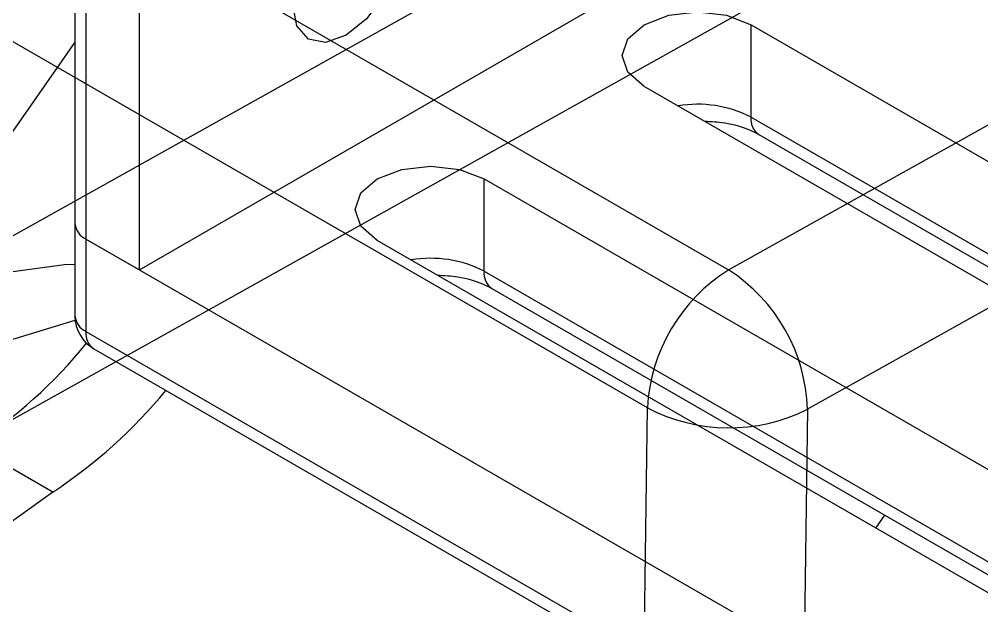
# Model space of a CAD drawing. Header units: millimetres. Extents: x 15 to 1192, y 5 to 836.
# Drawn here: x 565.91 to 591.41, y 547.38 to 562.92 of the extents above; entities that cross this region are included whole.
import ezdxf

# ---------------------------------------------------------------- set-up
doc = ezdxf.new("R2010")
doc.units = ezdxf.units.MM

msp = doc.modelspace()

# ---------------------------------------------------------------- linework, layer by layer
at = {"color": 7, "linetype": 'Continuous', "lineweight": 25}
for p, q in [((567.387, 588.264), (567.387, 557.503)), ((567.679, 588.095), (567.679, 557.095)), ((569.094, 556.279), (569.094, 587.279)), ((546.521, 578.319), (584.704, 556.276)), ((582.55, 552.621), (544.366, 574.664)), ((593.929, 572.942), (543.934, 544.985)), ((569.094, 556.279), (595.943, 571.779)), ((546.022, 541.292), (598.206, 570.473)), ((584.704, 556.276), (604.054, 567.097)), ((608.331, 564.628), (586.792, 552.583)), ((585.297, 562.775), (611.52, 547.637)), ((585.297, 560.326), (585.297, 562.775)), ((567.387, 562.317), (564.28, 557.871)), ((611.52, 544.371), (582.468, 561.142)), ((585.297, 560.326), (611.52, 545.187)), ((585.504, 559.868), (611.52, 544.849)), ((578.226, 558.693), (611.52, 539.473)), ((578.226, 556.244), (578.226, 558.693)), ((567.387, 557.503), (567.387, 555.054)), ((567.679, 557.095), (569.094, 556.279)), ((612.934, 530.97), (567.679, 557.095)), ((567.679, 557.095), (567.679, 554.646)), ((611.52, 536.207), (575.397, 557.06)), ((578.226, 556.244), (611.52, 537.023)), ((578.433, 555.786), (611.52, 536.685)), ((567.679, 554.646), (612.934, 528.521)), ((567.887, 554.188), (613.141, 528.063)), ((582.118, 520.531), (582.55, 552.621)), ((586.792, 552.583), (586.361, 520.492)), ((566.8, 550.389), (564.679, 551.614)), ((588.605, 549.436), (588.842, 549.776))]:
    msp.add_line(p, q, dxfattribs=at)
at = {"color": 7, "linetype": 'Continuous', "lineweight": 25, "flags": 128}
for points in [[(575.984, 564.946), (575.876, 564.258), (575.57, 563.552), (575.111, 562.933), (574.57, 562.496), (574.028, 562.308), (573.57, 562.397), (573.263, 562.75), (573.155, 563.313)], [(582.468, 561.142), (582.035, 561.517), (581.882, 561.959), (582.035, 562.401), (582.468, 562.775), (583.117, 563.025), (583.882, 563.113), (584.648, 563.025), (585.297, 562.775)], [(575.397, 557.06), (574.964, 557.435), (574.811, 557.877), (574.964, 558.319), (575.397, 558.693), (576.046, 558.943), (576.811, 559.031), (577.577, 558.943), (578.226, 558.693)], [(547.014, 530.005), (547.14, 532.255), (547.516, 534.61), (548.136, 537.028), (548.988, 539.467), (550.057, 541.883), (551.324, 544.233), (552.767, 546.474), (554.36, 548.567), (556.073, 550.475), (557.878, 552.163), (559.74, 553.601), (561.629, 554.764), (563.508, 555.631), (565.346, 556.186), (567.109, 556.419), (567.387, 556.427)], [(549.135, 528.781), (549.261, 531.03), (549.638, 533.385), (550.257, 535.804), (551.109, 538.243), (552.179, 540.658), (553.446, 543.008), (554.888, 545.249), (556.481, 547.342), (558.195, 549.25), (559.999, 550.938), (561.862, 552.376), (563.75, 553.539), (565.63, 554.406), (567.393, 554.944)], [(549.135, 528.781), (549.261, 531.03), (549.638, 533.385), (550.257, 535.804), (551.109, 538.243), (552.179, 540.658), (553.446, 543.008), (554.888, 545.249), (556.481, 547.342), (558.195, 549.25), (559.999, 550.938), (561.862, 552.376), (563.75, 553.539), (565.63, 554.406), (567.393, 554.944)], [(566.8, 550.389), (564.909, 549.038)]]:
    msp.add_lwpolyline(points, dxfattribs=at)
at = {"color": 7, "linetype": 'Continuous', "lineweight": 25}
for centre, radius, start, end in [((583.88, 557.562), 3.106, 62.8633, 99.5408), ((585.772, 560.265), 0.48, 172.7442, 235.9436), ((567.887, 557.553), 0.503, 185.6948, 245.6253), ((567.887, 557.553), 0.503, 185.6948, 245.6253), ((576.809, 553.48), 3.106, 62.8633, 99.5408), ((578.701, 556.183), 0.48, 172.7442, 235.9436), ((587.153, 552.371), 4.609, 122.0828, 176.8812), ((582.245, 552.449), 4.549, 1.6881, 57.2801), ((568.387, 555.054), 1, 180, 240.0027), ((567.887, 555.104), 0.503, 185.6948, 245.6253), ((568.155, 554.585), 0.48, 172.7442, 235.9436), ((557.448, 562.66), 13.202, 303.2096, 320.8994), ((559.361, 561.664), 13.508, 303.4142, 320.5742), ((584.709, 556.768), 4.675, 242.4963, 296.4637)]:
    msp.add_arc(centre, radius, start, end, dxfattribs=at)
for points in [[(584.062, 560.222), (584.245, 560.213), (584.685, 560.191), (585.184, 560.034), (585.425, 559.909), (585.504, 559.868)], [(576.991, 556.14), (577.174, 556.131), (577.614, 556.109), (578.113, 555.952), (578.354, 555.827), (578.433, 555.786)]]:
    msp.add_open_spline(points, degree=3, knots=[0, 0, 0, 0, 0.324896, 0.780465, 1, 1, 1, 1], dxfattribs=at)

doc.saveas('drawing.dxf')
